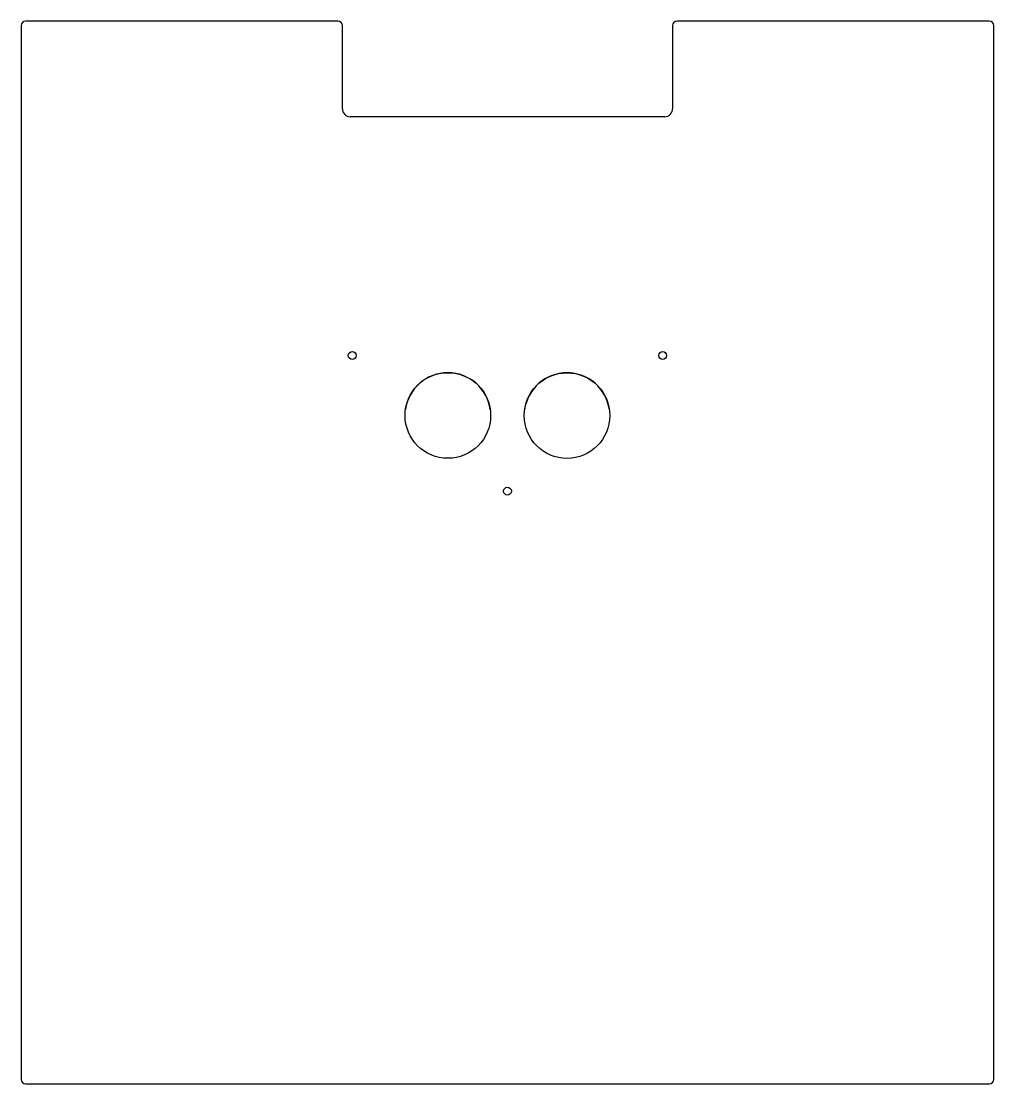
# Model space of a CAD drawing. Header units: millimetres. Extents: x -412 to 21, y -507 to -33.
import ezdxf

# ---------------------------------------------------------------- set-up
doc = ezdxf.new("R2010")
doc.units = ezdxf.units.MM
doc.layers.get('0').update_dxf_attribs({"linetype": 'CONTINUOUS'})

msp = doc.modelspace()

# ---------------------------------------------------------------- linework, layer by layer
for p, q in [((-411.5, -35.5), (-411.5, -504.5)), ((-384.5, -33.5), (-409.5, -33.5)), ((-270.52, -33.5), (-384.5, -33.5)), ((-268.52, -72.5), (-268.52, -35.5)), ((-121.52, -35.5), (-121.52, -72.5)), ((-5.5, -33.5), (-119.52, -33.5)), ((19.5, -33.5), (-5.5, -33.5)), ((21.5, -504.5), (21.5, -35.5)), ((-125.02, -76), (-265.02, -76)), ((-409.5, -506.5), (19.5, -506.5))]:
    msp.add_line(p, q)
for centre, radius in [((-264.12, -182.3), 1.75), ((-125.92, -182.3), 1.75), ((-221.55, -209), 19.05), ((-168.51, -209.05), 19.05), ((-195.02, -242.7), 1.75)]:
    msp.add_circle(centre, radius)
for centre, radius, start, end in [((-409.5, -35.5), 2, 90, 180), ((-270.52, -35.5), 2, 0, 90), ((-119.52, -35.5), 2, 90, 180), ((19.5, -35.5), 2, 0, 90), ((-265.02, -72.5), 3.5, 180, 270), ((-125.02, -72.5), 3.5, 270, 360), ((-221.55, -209), 19.05, 7.7342, 172.0455), ((-168.51, -209.05), 19.05, 7.8444, 172.1556), ((-409.5, -504.5), 2, 180, 270), ((19.5, -504.5), 2, 270, 360)]:
    msp.add_arc(centre, radius, start, end)

doc.saveas('drawing.dxf')
